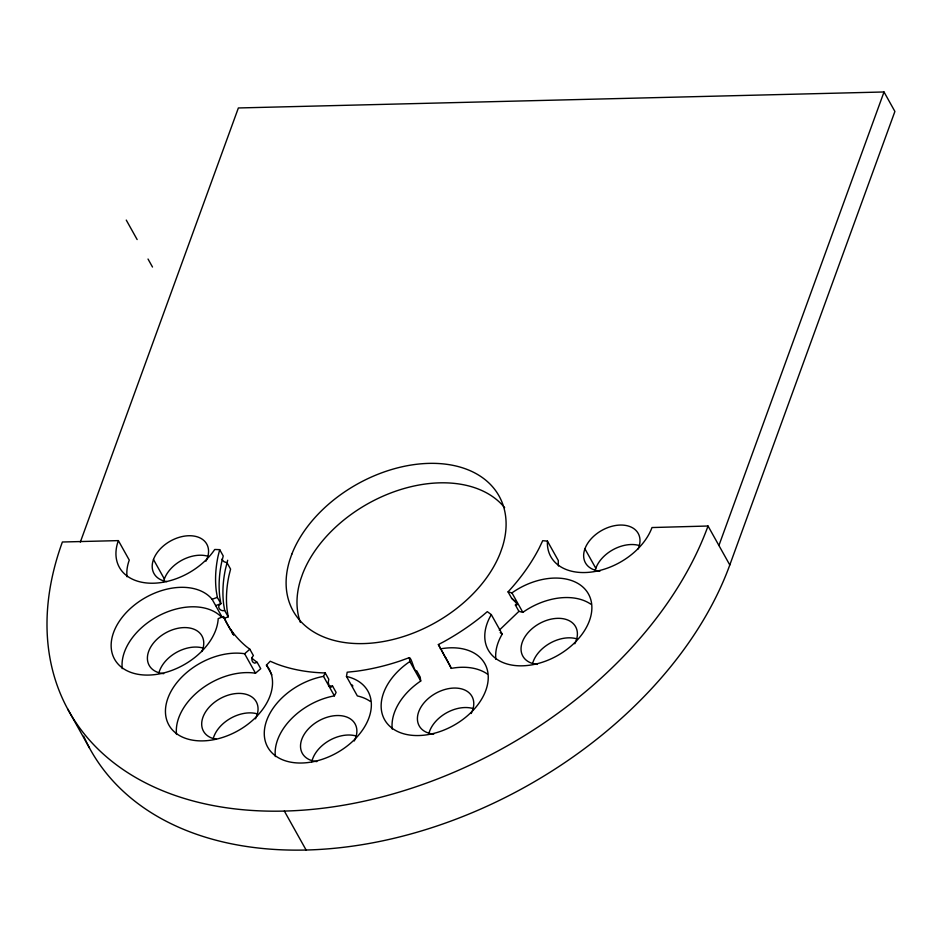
<?xml version="1.0" encoding="UTF-8"?>
<svg xmlns="http://www.w3.org/2000/svg" width="942" height="942" viewBox="0 0 942 942"><rect width="100%" height="100%" fill="white"/><g stroke="black" fill="none" stroke-linecap="round" stroke-linejoin="round"><path stroke-width="1.41" d="M176.531 734.442A57.403 38.704 -29.2 0 1 200.493 689.638A57.403 38.704 -29.2 0 1 255.506 673.212L260.734 668.714L257.201 662.379L254.564 663.168C251.29 662.297 251.055 657.587 253.386 655.561L249.854 649.238L244.614 653.736A57.403 38.704 -29.2 0 0 166.228 703.992A57.403 38.704 -29.2 0 0 227.269 735.796A57.403 38.704 -29.2 0 0 266.421 665.099L270.224 661.26L276.512 663.922A181.841 122.625 -29.2 0 0 324.142 672.929L325.237 672.941L323.506 676.368A57.403 38.704 -29.2 0 0 266.127 743.78A57.403 38.704 -29.2 0 0 349.588 744.062A57.403 38.704 -29.2 0 0 346.468 676.45L347.186 672.211L356.194 671.257A181.841 122.625 -29.2 0 0 400.432 660.86L409.334 657.634C411.925 657.999 414.374 673.306 416.682 670.786L420.214 677.11L420.733 681.019A57.403 38.704 -29.2 0 0 392.249 729.108M306.115 850.025L284.354 811.074A362.564 244.473 -29.2 0 1 62.384 542.003L118.374 540.614A57.403 38.704 -29.2 0 0 146.987 583.004A57.403 38.704 -29.2 0 0 214.729 549.48L219.698 549.645L218.073 556.121A181.841 122.625 -29.2 0 0 216.26 590.893L217.331 597.358L220.875 603.681L218.838 605.647C217.838 608.909 221.747 611.617 224.679 610.498L228.223 616.833L224.314 618.282M227.681 560.243L225.421 569.262A181.841 122.625 -29.2 0 0 223.607 604.034L224.679 610.498M80.317 542.121L238.373 107.965L884.02 91.975L894.9 111.45L729.803 564.965A362.564 244.473 -29.2 0 1 406.19 835.236A362.564 244.473 -29.2 0 1 83.685 736.208M718.923 545.489L884.02 91.975M275.358 756.579A57.403 38.704 -29.2 0 1 334.386 695.844L336.117 692.417L332.573 686.082L331.49 686.082A181.841 122.625 -29.2 0 1 328.546 685.964M332.573 686.082L330.948 687.224L329.147 685.705L328.252 682.408L328.77 679.264L325.237 672.941M590.893 604.246A57.403 38.704 -29.2 0 0 524.364 611.299L522.845 612.371L518.936 611.346L499.295 630.186M729.803 564.965L708.031 526.013L651.994 527.544A57.403 38.704 -29.2 0 1 591.6 572.018A57.403 38.704 -29.2 0 1 547.432 541.108L542.71 540.696L539.142 548.173A181.841 122.625 -29.2 0 1 508.056 591.87L511.953 592.895L513.484 591.823A57.403 38.704 -29.2 0 1 591.235 601.408A57.403 38.704 -29.2 0 1 529.168 665.276A57.403 38.704 -29.2 0 1 491.312 614.631L487.308 611.652L482.869 615.42A181.841 122.625 -29.2 0 1 443.647 641.808L438.371 644.563L451.277 668.373A57.403 38.704 -29.2 0 1 487.261 673.966M230.814 630.445A181.841 122.625 -29.2 0 1 229.495 628.114L223.431 616.527L218.203 618.623A57.403 38.704 -29.2 0 1 144.326 675.014A57.403 38.704 -29.2 0 1 125.121 613.807A57.403 38.704 -29.2 0 1 212.127 599.289L217.331 597.358M215.671 605.624L220.875 603.681L219.804 597.216A181.841 122.625 -29.2 0 1 221.617 562.445L223.23 555.968L219.698 549.645M508.056 591.87L511.588 598.205L516.569 602.421L517.017 604.587L515.404 605.023L518.936 611.346M511.588 598.205L516.181 602.868M500.19 632.612L502.204 634.107A57.403 38.704 -29.2 0 0 495.881 659.388M249.854 649.238L246.51 646.695A181.841 122.625 -29.2 0 1 225.962 621.779L223.431 616.527M257.201 662.379L253.857 659.836A181.841 122.625 -29.2 0 1 251.761 658.034M221.641 559.265L224.019 561.715L227.046 562.786L230.578 569.121L228.965 575.597A181.841 122.625 -29.2 0 0 227.152 610.369L228.223 616.833M352.12 684.928L352.897 686.012M584.911 548.809L595.803 568.285M547.432 541.108L558.323 560.584A57.403 38.704 -29.2 0 0 558.465 565.965M511.953 592.895L522.845 612.371M491.312 614.631L502.204 634.107M438.371 644.563L441.209 649.627M446.426 658.976L448.557 662.779M409.334 657.634L409.852 661.543L420.733 681.019M126.263 220.087L137.143 239.562M148.024 259.038L152.498 267.033M346.468 676.45L357.348 695.926A57.403 38.704 -29.2 0 1 370.371 701.449M323.506 676.368L334.386 695.844M266.421 665.099L271.861 674.837M244.614 653.736L255.506 673.212M233.604 634.731L230.778 629.668L232.674 633.613M212.127 599.289L222.347 617.563M153.475 559.489L164.355 578.965M118.374 540.614L129.266 560.09A57.403 38.704 -29.2 0 0 127.04 576.787M67.694 709.008L89.466 747.96M441.916 650.898L445.966 658.434L445.719 657.716M449.263 664.039L451.277 668.373M516.699 604.081L516.734 604.917L515.404 605.023A181.841 122.625 -29.2 0 0 517.299 602.939M599.972 571.111A30.215 20.371 -29.2 0 1 585.995 546.289A30.215 20.371 -29.2 0 1 622.532 525.083A30.215 20.371 -29.2 0 1 638.111 548.986M595.309 569.792A30.215 20.371 -29.2 0 1 639.312 545.536M537.376 664.404A30.215 20.371 -29.2 0 1 523.646 639.076A30.215 20.371 -29.2 0 1 561.055 618.447A30.215 20.371 -29.2 0 1 574.797 643.775M440.397 648.897A57.403 38.704 -29.2 0 1 483.293 696.138A57.403 38.704 -29.2 0 1 397.771 731.581A57.403 38.704 -29.2 0 1 409.852 661.543M532.713 663.074A30.215 20.371 -29.2 0 1 576.704 638.829M708.031 526.013A362.564 244.473 -29.2 0 1 284.354 811.074M122.248 668.632A57.403 38.704 -29.2 0 1 158.786 615.762A57.403 38.704 -29.2 0 1 221.288 616.857M429.081 732.794A30.215 20.371 -29.2 0 1 473.084 708.549M311.814 761.772A30.215 20.371 -29.2 0 1 356.194 736.02M213.363 738.139A30.215 20.371 -29.2 0 1 257.354 713.883M159.068 672.329A30.215 20.371 -29.2 0 1 203.072 648.072M163.496 581.979A30.215 20.371 -29.2 0 1 207.864 556.227M300.38 622.415A117.915 79.505 -29.2 0 1 300.628 579.577L302.7 573.678A117.915 79.505 -29.2 0 1 398.49 490.24A117.915 79.505 -29.2 0 1 504.641 507.679M233.663 634.979A181.841 122.625 -29.2 0 1 232.203 632.73M166.887 581.603A30.215 20.371 -29.2 0 1 155.348 555.474A30.215 20.371 -29.2 0 1 192.78 535.904A30.215 20.371 -29.2 0 1 205.957 561.173M433.744 734.124A30.215 20.371 -29.2 0 1 420.014 708.796A30.215 20.371 -29.2 0 1 457.435 688.166A30.215 20.371 -29.2 0 1 471.165 713.506M163.731 673.66A30.215 20.371 -29.2 0 1 149.754 648.826A30.215 20.371 -29.2 0 1 186.292 627.619A30.215 20.371 -29.2 0 1 201.871 651.523M316.853 761.595A30.215 20.371 -29.2 0 1 303.124 736.267A30.215 20.371 -29.2 0 1 340.545 715.649A30.215 20.371 -29.2 0 1 354.274 740.977M216.377 739.27A30.215 20.371 -29.2 0 1 204.838 713.141A30.215 20.371 -29.2 0 1 242.271 693.571A30.215 20.371 -29.2 0 1 255.447 718.84M291.808 554.202L289.747 560.101A117.915 79.505 -29.2 0 0 364.554 643.551A117.915 79.505 -29.2 0 0 500.379 552.754L502.451 546.866A117.915 79.505 -29.2 0 0 427.644 463.417A117.915 79.505 -29.2 0 0 291.808 554.202"/></g></svg>
